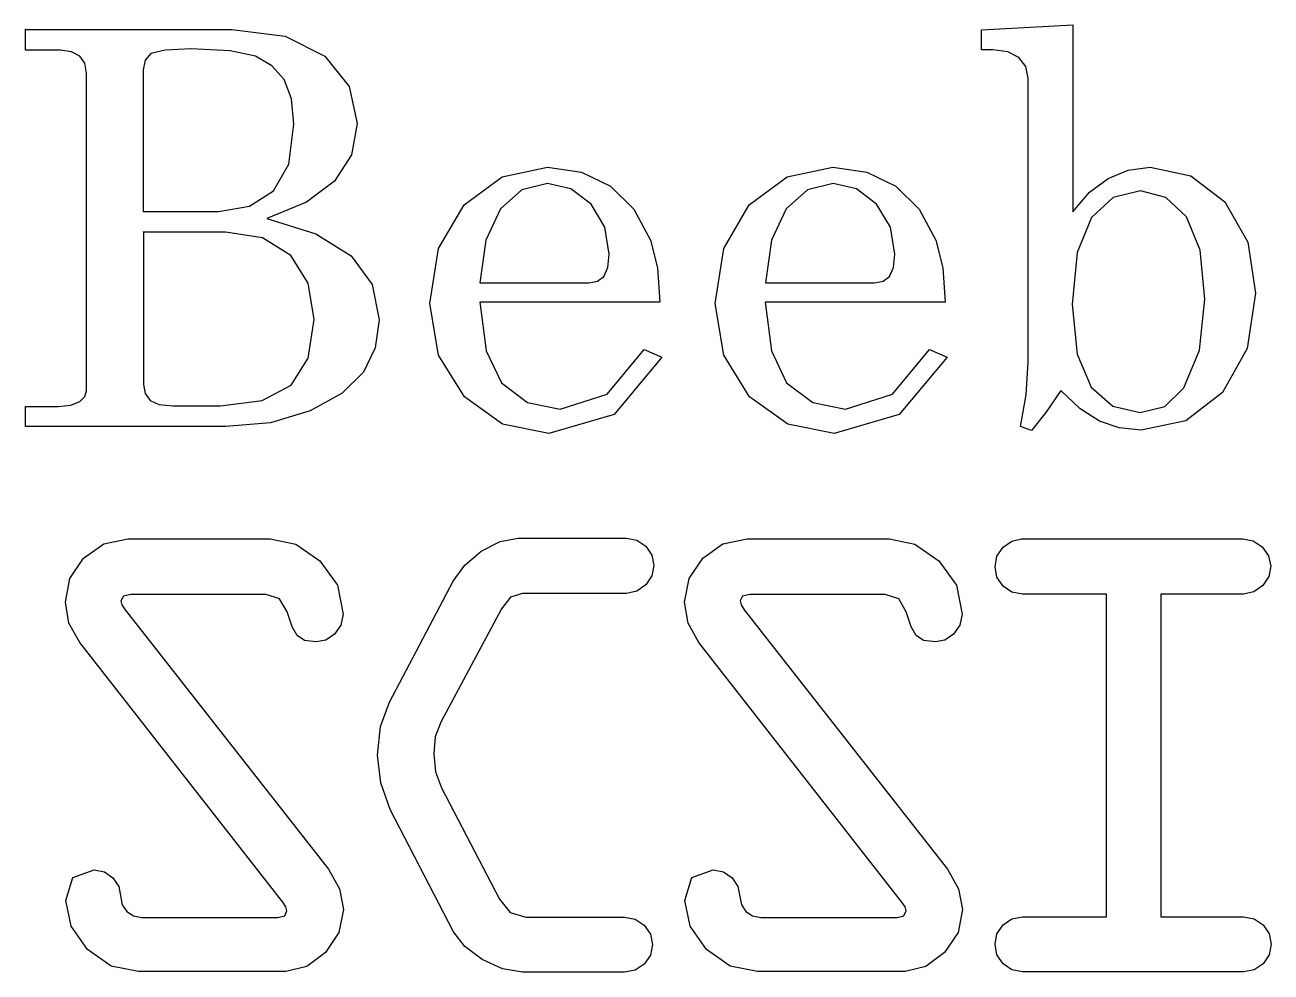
# Model space of a CAD drawing. Extents: x 0 to 37.3, y 0 to 28.3.
import ezdxf

# ---------------------------------------------------------------- set-up
doc = ezdxf.new("R2010")
doc.units = 0
doc.layers.add('Layer_1', color=7, linetype='CONTINUOUS')

msp = doc.modelspace()

# ---------------------------------------------------------------- linework, layer by layer
at = {"layer": 'Layer_1', "color": 7}
for points in [[(0, 28.211748), (6.190726, 28.211748), (7.795729, 28.011123), (8.980374, 27.409247), (9.706447, 26.501656), (9.945286, 25.393439), (9.773322, 24.457188), (9.266982, 23.673793), (8.426266, 23.043256), (7.241621, 22.556023), (8.712873, 22.097451), (9.763768, 21.438253), (10.394305, 20.57843), (10.604484, 19.517982), (10.489841, 18.68682), (10.136358, 17.951193), (9.496268, 17.320656), (8.540909, 16.795209), (7.356264, 16.441726), (6.018761, 16.327083), (0.019107, 16.327083), (0.019107, 16.928959), (0.993573, 16.928959), (1.375717, 16.967174), (1.643217, 17.072263), (1.796075, 17.22512), (1.843843, 17.397085), (1.843843, 26.902906), (1.796075, 27.199068), (1.643217, 27.409247), (1.394824, 27.542997), (1.060448, 27.590765), (0.019107, 27.590765), (0.019107, 28.211748)], [(31.373987, 28.345498), (31.373987, 22.756649), (31.870774, 23.339418), (32.424882, 23.750222), (33.026758, 23.998615), (33.685956, 24.084598), (34.908815, 23.826651), (35.921496, 23.05281), (36.609354, 21.849058), (36.83864, 20.320483), (36.590247, 18.658159), (35.854621, 17.349317), (34.755958, 16.499048), (33.418455, 16.221994), (32.759258, 16.288869), (32.166935, 16.489494), (31.59372, 16.85253), (31.010951, 17.406639), (30.561932, 16.747441), (30.132021, 16.21244), (29.807199, 16.327083), (29.979163, 17.272888), (30.036485, 18.256908), (30.036485, 26.750049), (29.96961, 27.103532), (29.759431, 27.371032), (29.425055, 27.542997), (28.976036, 27.600318), (28.641661, 27.600318), (28.641661, 28.202195)], [(3.553935, 22.766202), (5.799029, 22.766202), (6.725727, 22.91906), (7.442246, 23.377632), (7.900818, 24.180133), (8.053676, 25.374332), (7.977247, 26.138619), (7.757514, 26.711835), (7.394478, 27.122639), (6.907245, 27.409247), (6.142958, 27.571658), (4.97742, 27.628979), (4.194026, 27.590765), (3.773668, 27.485675), (3.601703, 27.294604), (3.544382, 26.998442), (3.544382, 22.766202)], [(19.011643, 20.052983), (13.623418, 20.052983), (13.804937, 18.591284), (14.263509, 17.635925), (15.046903, 17.043602), (16.021369, 16.842977), (17.4353, 17.291996), (18.543517, 18.629498), (19.068964, 18.400212), (17.635926, 16.690119), (15.686994, 16.116904), (14.301723, 16.393958), (13.155292, 17.215567), (12.381452, 18.457533), (12.123505, 20.005215), (12.381452, 21.657986), (13.145739, 22.957274), (14.282616, 23.79799), (15.648779, 24.084598), (16.66146, 23.941294), (17.530836, 23.520936), (18.228248, 22.833077), (18.725035, 21.906379), (18.935214, 21.075217)], [(27.552551, 20.052983), (22.164327, 20.052983), (22.345845, 18.591284), (22.804418, 17.635925), (23.587812, 17.043602), (24.562278, 16.842977), (25.976209, 17.291996), (27.084426, 18.629498), (27.609873, 18.400212), (26.176835, 16.690119), (24.227902, 16.116904), (22.842632, 16.393958), (21.696201, 17.215567), (20.922361, 18.457533), (20.664414, 20.005215), (20.922361, 21.657986), (21.686648, 22.957274), (22.823525, 23.79799), (24.189688, 24.084598), (25.202369, 23.941294), (26.071745, 23.520936), (26.769157, 22.833077), (27.265944, 21.906379), (27.476123, 21.075217)], [(13.623418, 20.626198), (16.881192, 20.626198), (17.139139, 20.673966), (17.330211, 20.81727), (17.454408, 21.084771), (17.492622, 21.486021), (17.358872, 22.298076), (16.948067, 22.985935), (16.346191, 23.444507), (15.648779, 23.597364), (14.874939, 23.406293), (14.234848, 22.842631), (13.795383, 21.906379)], [(22.173881, 20.626198), (25.431655, 20.626198), (25.689602, 20.673966), (25.880673, 20.81727), (26.00487, 21.084771), (26.043084, 21.486021), (25.909334, 22.298076), (25.49853, 22.985935), (24.896654, 23.444507), (24.199242, 23.597364), (23.425401, 23.406293), (22.78531, 22.842631), (22.345845, 21.906379)], [(33.399348, 23.377632), (32.577739, 23.177007), (31.928095, 22.584684), (31.498184, 21.533789), (31.35488, 19.976554), (31.498184, 18.495748), (31.918542, 17.502175), (32.568186, 16.938513), (33.389795, 16.747441), (34.125421, 16.928959), (34.698636, 17.483067), (35.166762, 18.610391), (35.31962, 20.138965), (35.185869, 21.600664), (34.775065, 22.603791), (34.154082, 23.177007)], [(3.553935, 22.164326), (3.553935, 17.588157), (3.601703, 17.311103), (3.745007, 17.110477), (4.012507, 16.986281), (4.423312, 16.948066), (5.85635, 16.948066), (7.098317, 17.100924), (7.967693, 17.56905), (8.483587, 18.371551), (8.655552, 19.527535), (8.483587, 20.616645), (7.95814, 21.447807), (7.117424, 21.973254), (6.009208, 22.145219), (3.553935, 22.145219)], [(3.085809, 12.96422), (7.34671, 12.96422), (8.110997, 12.801809), (8.827516, 12.305022), (9.352964, 11.578949), (9.524929, 10.709573), (9.458053, 10.38475), (9.266982, 10.11725), (9.009035, 9.935732), (8.722427, 9.87841), (8.368944, 9.926178), (8.149212, 10.069482), (7.996354, 10.336983), (7.85305, 10.776448), (7.623764, 11.168145), (7.222513, 11.301895), (3.171792, 11.301895), (2.952059, 11.254127), (2.87563, 11.110823), (2.904291, 10.986627), (2.999827, 10.843323), (9.085463, 3.076255), (9.419839, 2.493486), (9.534482, 1.872502), (9.400732, 1.184644), (8.999481, 0.582768), (8.435819, 0.16241), (7.814836, 0.019106), (3.401078, 0.019106), (2.579469, 0.181517), (1.872503, 0.678304), (1.38527, 1.375716), (1.222859, 2.140003), (1.433038, 2.827861), (2.073129, 3.057148), (2.378844, 2.999826), (2.636791, 2.818308), (2.808755, 2.560361), (2.913845, 2.015806), (3.047595, 1.815181), (3.24822, 1.681431), (3.496614, 1.633663), (7.575996, 1.633663), (7.776622, 1.681431), (7.843497, 1.834288), (7.814836, 1.948931), (7.7193, 2.092235), (1.643217, 9.859303), (1.318395, 10.442072), (1.213306, 11.072609), (1.347056, 11.779575), (1.75786, 12.391004), (2.359737, 12.811362)], [(14.999135, 1.643216), (17.951194, 1.643216), (18.266463, 1.585895), (18.533963, 1.404377), (18.725035, 1.136876), (18.79191, 0.821608), (18.725035, 0.506339), (18.533963, 0.238839), (18.266463, 0.05732), (17.951194, -0.000001), (14.894046, -0.000001), (14.301723, 0.095535), (13.690293, 0.372589), (13.164846, 0.764286), (12.83047, 1.203751), (10.93886, 4.862776), (10.652252, 5.665277), (10.556716, 6.486886), (10.642698, 7.346709), (10.910199, 8.082335), (12.820917, 11.703146), (13.164846, 12.180825), (13.661633, 12.601183), (14.225294, 12.887791), (14.769849, 12.983327), (18.008516, 12.983327), (18.323784, 12.926005), (18.591285, 12.744487), (18.772803, 12.476987), (18.830124, 12.171272), (18.772803, 11.856003), (18.591285, 11.588503), (18.323784, 11.397431), (18.008516, 11.330556), (14.894046, 11.330556), (14.540563, 11.215913), (14.263509, 10.871984), (12.448327, 7.480459), (12.285916, 7.040994), (12.238148, 6.534654), (12.295469, 5.990099), (12.467434, 5.51242), (14.206187, 2.178217), (14.531009, 1.78652)], [(21.619773, 12.96422), (25.880673, 12.96422), (26.644961, 12.801809), (27.36148, 12.305022), (27.886927, 11.578949), (28.058892, 10.709573), (27.992017, 10.38475), (27.800945, 10.11725), (27.542998, 9.935732), (27.25639, 9.87841), (26.902907, 9.926178), (26.683175, 10.069482), (26.530317, 10.336983), (26.387014, 10.776448), (26.157727, 11.168145), (25.756477, 11.301895), (21.705755, 11.301895), (21.486022, 11.254127), (21.409594, 11.110823), (21.438254, 10.986627), (21.53379, 10.843323), (27.619427, 3.076255), (27.953802, 2.493486), (28.068445, 1.872502), (27.934695, 1.184644), (27.533444, 0.582768), (26.969783, 0.16241), (26.348799, 0.019106), (21.935041, 0.019106), (21.113432, 0.181517), (20.406467, 0.678304), (19.919234, 1.375716), (19.756823, 2.140003), (19.967002, 2.827861), (20.607092, 3.057148), (20.912807, 2.999826), (21.170754, 2.818308), (21.342718, 2.560361), (21.447808, 2.015806), (21.581558, 1.815181), (21.782184, 1.681431), (22.030577, 1.633663), (26.10996, 1.633663), (26.310585, 1.681431), (26.37746, 1.834288), (26.348799, 1.948931), (26.253263, 2.092235), (20.177181, 9.859303), (19.852359, 10.442072), (19.747269, 11.072609), (19.881019, 11.779575), (20.291824, 12.391004), (20.8937, 12.811362)], [(29.835859, 12.96422), (36.46605, 12.96422), (36.771765, 12.906898), (37.039266, 12.72538), (37.230337, 12.457879), (37.297213, 12.152165), (37.239891, 11.836896), (37.058373, 11.569396), (36.790872, 11.378324), (36.485157, 11.311449), (34.010778, 11.311449), (34.010778, 1.65277), (36.485157, 1.65277), (36.800426, 1.595448), (37.067926, 1.41393), (37.249445, 1.14643), (37.306766, 0.831161), (37.249445, 0.515893), (37.067926, 0.248392), (36.800426, 0.066874), (36.494711, 0.009553), (29.86452, 0.009553), (29.549252, 0.066874), (29.281751, 0.248392), (29.100233, 0.515893), (29.042911, 0.831161), (29.100233, 1.14643), (29.281751, 1.41393), (29.549252, 1.595448), (29.86452, 1.65277), (32.377114, 1.65277), (32.377114, 11.311449), (29.86452, 11.311449), (29.549252, 11.36877), (29.281751, 11.550288), (29.100233, 11.817789), (29.042911, 12.123504), (29.100233, 12.448326), (29.281751, 12.715826), (29.549252, 12.897344)]]:
    msp.add_lwpolyline(points, close=True, dxfattribs=at)

doc.saveas('drawing.dxf')
